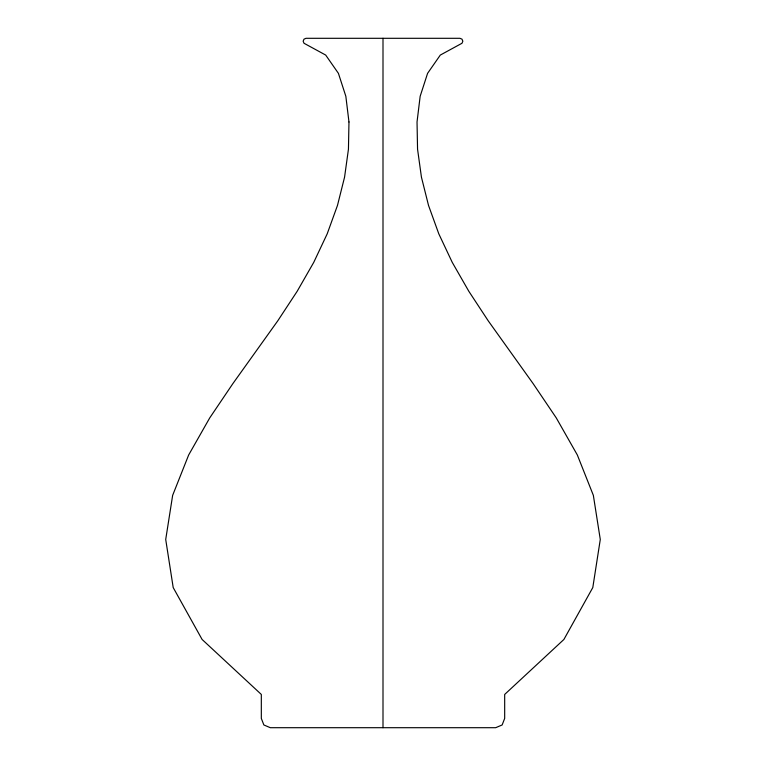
<?xml version="1.0" encoding="UTF-8"?>
<svg xmlns="http://www.w3.org/2000/svg" width="766" height="766" viewBox="0 0 766 766"><rect width="100%" height="100%" fill="white"/><g stroke="black" fill="none" stroke-linecap="round" stroke-linejoin="round"><path stroke-width="1.15" d="M383 38.3L383 727.7M348.97 121.976L348.444 149.198L344.566 177.157L337.48 205.422L327.206 233.821L313.744 262.374L297.189 291.262L277.79 320.801L232.893 383.584L209.731 417.91L188.666 454.975L172.647 495.353L165.715 539.475L173.202 587.57L202.1 639.466L261.321 694.446L261.321 718.412L263.858 724.962L270.321 727.7L495.679 727.7L502.142 724.962L504.679 718.412L504.679 694.446L563.9 639.466L592.798 587.57L600.285 539.475L593.353 495.353L577.334 454.975L556.269 417.91L533.107 383.584L488.21 320.801L468.811 291.262L452.256 262.374L438.794 233.821L428.52 205.422L421.434 177.157L417.556 149.198L417.03 121.976L420.161 96.277L427.581 73.354L440.306 55.066L461.994 43.26L462.846 41.211L461.994 39.152L459.935 38.3L306.065 38.3L304.006 39.152L303.154 41.211L304.006 43.26L325.694 55.066L338.419 73.354L345.839 96.277L348.97 121.976"/></g></svg>
